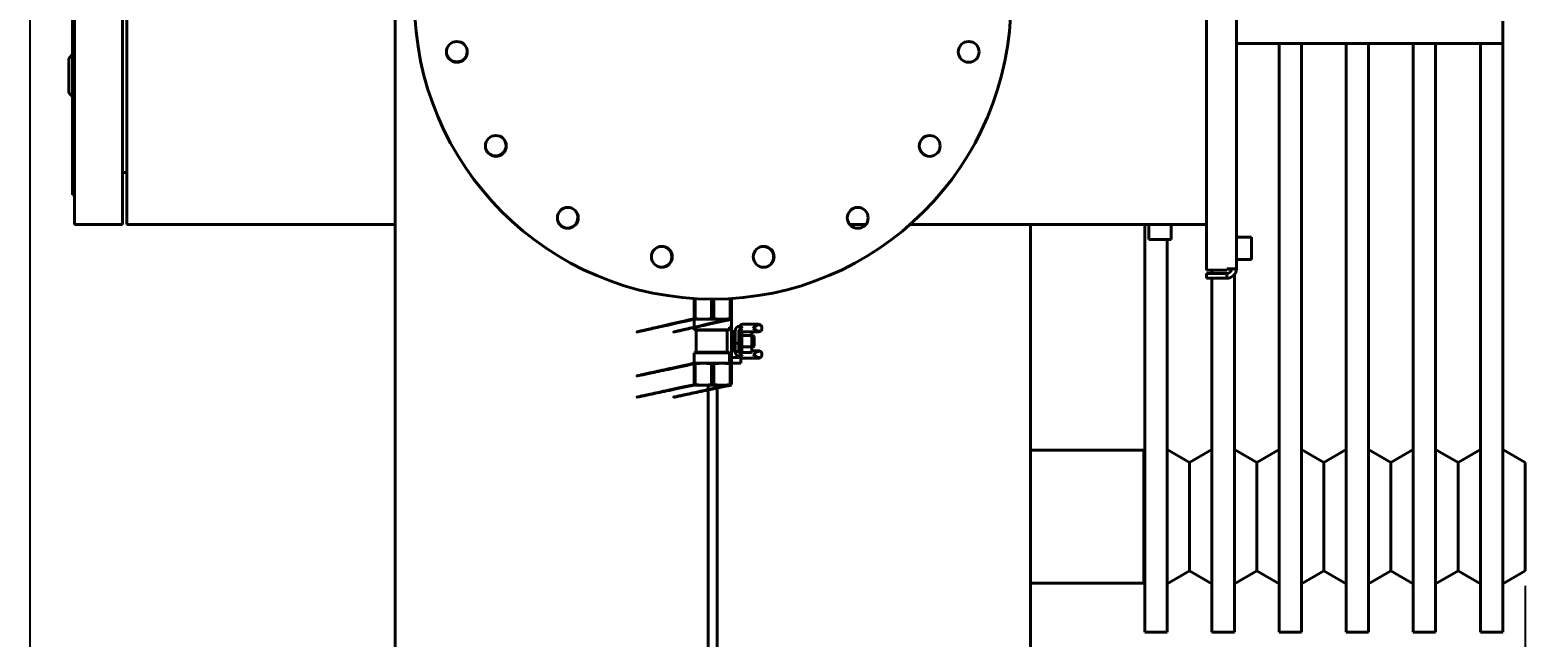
# Model space of a CAD drawing. Header units: millimetres. Extents: x 0 to 4756, y 0 to 3364.
# Drawn here: x 2897 to 3900, y 542 to 949 of the extents above; entities that cross this region are included whole.
import ezdxf

# ---------------------------------------------------------------- set-up
doc = ezdxf.new("R2010")
doc.units = ezdxf.units.MM
doc.header["$LTSCALE"] = 4
doc.layers.add('가시적인 것(ISO)', color=3, linetype='Continuous', lineweight=40)
doc.layers.add('치수(ISO)', color=2, linetype='Continuous', lineweight=25)
doc.styles.add('치수 텍스트_PSTEK_POSCO', font='isocp.shx')
doc.dimstyles.new('치수_PSTEK_POSCO', dxfattribs={"dimscale": 4, "dimtxt": 5, "dimasz": 2.5, "dimexe": 2, "dimexo": 2.5, "dimgap": 1, "dimtad": 1, "dimrnd": 1e-08, "dimdsep": 46, "dimtxsty": '치수 텍스트_PSTEK_POSCO', "dimcen": 0.09, "dimdle": 10, "dimclrd": 7, "dimclre": 7, "dimclrt": 2, "dimadec": 1, "dimazin": 2, "dimtfac": 1, "dimtmove": 0, "dimatfit": 3, "dimfxl": 0, "dimtolj": 1, "dimlwd": -1, "dimlwe": -1, "dimarcsym": 0})

# ---------------------------------------------------------------- blocks, each defined once
blk = doc.blocks.new('*D33')
at = {"layer": 'Defpoints', "color": 0}
for p in [(2897.3, 1159.4), (3120.3, 417.8), (3120.3, 324.1)]:
    blk.add_point(p, dxfattribs=at)
at = {"layer": '치수(ISO)', "color": 7}
for p, q in [((2897.3, 1149.4), (2897.3, 316.1)), ((3120.3, 407.8), (3120.3, 316.1)), ((2907.3, 324.1), (3110.3, 324.1))]:
    blk.add_line(p, q, dxfattribs=at)
for points in [[(2907.3, 325.8), (2907.3, 322.4), (2897.3, 324.1)], [(3110.3, 325.8), (3110.3, 322.4), (3120.3, 324.1)]]:
    blk.add_solid(points, dxfattribs=at)
at = {"layer": '치수(ISO)', "color": 2, "insert": (2990.1, 338.1), "char_height": 20, "attachment_point": 4, "style": '치수 텍스트_PSTEK_POSCO'}
blk.add_mtext('\\A1;223', dxfattribs=at)
blk = doc.blocks.new('*D34')
at = {"layer": 'Defpoints', "color": 0}
for p in [(3900.1, 586.5), (3590.3, 417.8), (3900.1, 324.1)]:
    blk.add_point(p, dxfattribs=at)
at = {"layer": '치수(ISO)', "color": 7}
for p, q in [((3900.1, 576.5), (3900.1, 316.1)), ((3590.3, 407.8), (3590.3, 316.1)), ((3600.3, 324.1), (3890.1, 324.1))]:
    blk.add_line(p, q, dxfattribs=at)
for points in [[(3600.3, 325.8), (3600.3, 322.4), (3590.3, 324.1)], [(3890.1, 325.8), (3890.1, 322.4), (3900.1, 324.1)]]:
    blk.add_solid(points, dxfattribs=at)
at = {"layer": '치수(ISO)', "color": 2, "insert": (3717.1, 338.1), "char_height": 20, "attachment_point": 4, "style": '치수 텍스트_PSTEK_POSCO'}
blk.add_mtext('\\A1;309.8', dxfattribs=at)

msp = doc.modelspace()

# ---------------------------------------------------------------- linework, layer by layer
at = {"layer": '가시적인 것(ISO)'}
for p, q in [((2927.2689, 818.8208), (2927.2689, 1488.8208)), ((2959.2689, 1488.8208), (2959.2689, 818.8208)), ((2962.2689, 818.8208), (2962.2689, 1488.8208)), ((3686.4689, 788.2836), (3686.4689, 1149.3581)), ((3706.4689, 1148.4208), (3706.4689, 789.2208)), ((3142.2689, 523.8208), (3142.2689, 962.8208)), ((2925.7589, 948.8208), (2925.7589, 953.8208)), ((2925.7689, 958.8208), (2925.7689, 932.8208)), ((3885.0689, 940.3208), (3885.0689, 955.3208)), ((2925.7589, 932.8108), (2925.7589, 948.8208)), ((2925.7689, 948.8208), (2925.7589, 948.8208)), ((2923.2689, 930.3208), (2925.7689, 932.8208)), ((2925.7689, 932.8208), (2925.7689, 904.8208)), ((2927.2689, 932.8208), (2925.7689, 932.8208)), ((3706.4689, 940.3208), (3885.0689, 940.3208)), ((3735.0689, 606.0935), (3735.0689, 940.3208)), ((3750.0689, 940.3208), (3750.0689, 606.0935)), ((3780.0689, 606.0935), (3780.0689, 940.3208)), ((3795.0689, 940.3208), (3795.0689, 606.0935)), ((3825.0689, 606.0935), (3825.0689, 940.3208)), ((3840.0689, 940.3208), (3840.0689, 606.0935)), ((3870.0689, 606.0935), (3870.0689, 940.3208)), ((3885.0689, 940.3208), (3885.0689, 606.0935)), ((2923.2689, 907.3208), (2923.2689, 930.3208)), ((2923.2689, 907.3208), (2925.7689, 904.8208)), ((2925.7589, 848.8208), (2925.7589, 904.8308)), ((2927.2689, 904.8208), (2925.7689, 904.8208)), ((2925.7689, 904.8208), (2925.7689, 838.8208)), ((2962.2689, 853.8208), (2959.2689, 853.8208)), ((2925.7589, 843.8208), (2925.7589, 848.8208)), ((2925.7689, 848.8208), (2925.7589, 848.8208)), ((2925.7689, 843.8208), (2925.7589, 843.8208)), ((2925.7689, 838.8208), (2927.2689, 838.8208)), ((2959.2689, 818.8208), (2927.2689, 818.8208)), ((3142.2689, 818.8208), (2962.2689, 818.8208)), ((3457.8616, 818.8208), (3447.1258, 818.8208)), ((3686.4689, 818.8208), (3487.5565, 818.8208)), ((3568.2689, 523.8208), (3568.2689, 818.8208)), ((3645.0689, 606.0935), (3645.0689, 818.8208)), ((3647.7689, 818.8208), (3647.7689, 808.8208)), ((3662.7689, 818.8208), (3662.7689, 808.8208)), ((3647.7689, 808.8208), (3662.7689, 808.8208)), ((3660.0689, 808.8208), (3660.0689, 606.0935)), ((3706.4689, 810.3208), (3716.4689, 810.3208)), ((3716.4689, 795.3208), (3716.4689, 810.3208)), ((3706.4689, 795.3208), (3716.4689, 795.3208)), ((3700.0689, 788.2836), (3686.4689, 788.2836)), ((3700.0689, 786.0208), (3686.4689, 786.0208)), ((3686.4689, 786.0208), (3686.4689, 782.8208)), ((3686.4689, 782.8208), (3700.0689, 782.8208)), ((3690.0689, 786.0208), (3690.0689, 788.2836)), ((3690.0689, 606.0935), (3690.0689, 782.8208)), ((3700.0689, 789.2208), (3706.4689, 789.2208)), ((3700.0689, 789.2208), (3700.0689, 788.2836)), ((3700.0689, 786.0208), (3700.0689, 782.8208)), ((3700.2689, 789.2208), (3700.2689, 788.8208)), ((3700.2689, 788.8208), (3703.2689, 788.8208)), ((3703.2689, 788.8208), (3703.2689, 789.2208)), ((3705.0689, 785.2258), (3705.0689, 606.0935)), ((3342.7689, 755.6727), (3342.7689, 769.2118)), ((3343.5588, 769.1639), (3343.5588, 755.6727)), ((3354.479, 755.6727), (3354.479, 768.8224)), ((3356.0588, 768.8224), (3356.0588, 755.6727)), ((3366.979, 755.6727), (3366.979, 769.1639)), ((3367.7689, 769.2118), (3367.7689, 755.6727)), ((3343.5588, 755.6727), (3342.7689, 755.6727)), ((3349.0189, 755.2708), (3342.7689, 755.2708)), ((3342.7689, 755.2708), (3342.7689, 748.2308)), ((3361.5189, 755.2708), (3349.0189, 755.2708)), ((3356.0588, 755.6727), (3354.479, 755.6727)), ((3367.7689, 755.2708), (3361.5189, 755.2708)), ((3367.7689, 755.6727), (3366.979, 755.6727)), ((3367.7689, 755.2708), (3367.7689, 749.8958)), ((3366.4317, 748.2308), (3342.7689, 748.2308)), ((3344.0189, 747.8958), (3342.7689, 748.2308)), ((3365.0117, 747.8958), (3344.0189, 747.8958)), ((3344.0189, 747.8958), (3344.0189, 733.1458)), ((3365.0117, 747.8958), (3365.0117, 733.1458)), ((3367.7689, 749.8958), (3366.4317, 749.8958)), ((3366.4317, 749.8958), (3366.4317, 748.2308)), ((3367.7689, 749.8958), (3367.7689, 743.5736)), ((3367.7689, 746.9208), (3367.8689, 747.0208)), ((3367.7689, 743.5736), (3367.7689, 737.4681)), ((3367.8689, 747.0208), (3367.8689, 734.0208)), ((3367.8689, 747.0208), (3368.8689, 747.0208)), ((3368.8689, 747.0208), (3368.8689, 734.0208)), ((3368.9689, 746.9208), (3368.8689, 747.0208)), ((3368.9689, 746.9208), (3369.0689, 747.0208)), ((3368.9689, 746.9208), (3368.9689, 734.1208)), ((3369.0689, 747.0208), (3369.0689, 734.0208)), ((3369.0689, 747.0208), (3370.0689, 747.0208)), ((3370.0689, 747.0208), (3370.0689, 734.0208)), ((3370.1689, 746.9208), (3370.0689, 747.0208)), ((3370.1689, 741.6458), (3370.1689, 747.3958)), ((3372.6689, 741.6458), (3372.6689, 747.3958)), ((3372.6794, 747.5208), (3373.8364, 747.5208)), ((3373.4189, 750.6458), (3373.6689, 750.6458)), ((3373.6689, 748.1458), (3373.4189, 748.1458)), ((3373.6689, 750.6458), (3373.6689, 748.1458)), ((3374.6689, 746.9211), (3374.6689, 733.5208)), ((3385.7689, 751.8958), (3374.9189, 751.8958)), ((3385.7689, 746.8958), (3374.9189, 746.8958)), ((3374.9383, 744.2736), (3381.1994, 744.2736)), ((3381.4689, 746.8958), (3381.4689, 746.15)), ((3381.4689, 746.15), (3381.4689, 740.5208)), ((3381.4689, 744.5208), (3382.3019, 744.5208)), ((3382.3019, 744.5208), (3382.3019, 736.5208)), ((3383.0689, 743.7538), (3382.3019, 744.5208)), ((3383.0689, 743.7538), (3383.0689, 737.2878)), ((3344.0189, 733.1458), (3342.7689, 732.8109)), ((3366.4317, 732.8109), (3342.7689, 732.8109)), ((3342.7689, 732.8109), (3342.7689, 725.7708)), ((3365.0117, 733.1458), (3344.0189, 733.1458)), ((3366.4317, 732.8109), (3366.4317, 725.7708)), ((3367.7689, 737.4681), (3367.7689, 725.4473)), ((3367.7689, 734.1208), (3367.8689, 734.0208)), ((3367.8689, 734.0208), (3368.8689, 734.0208)), ((3368.9689, 734.1208), (3368.8689, 734.0208)), ((3368.9689, 734.1208), (3369.0689, 734.0208)), ((3369.0689, 734.0208), (3370.0689, 734.0208)), ((3370.1689, 734.1208), (3370.0689, 734.0208)), ((3370.1689, 739.1458), (3370.1689, 741.6458)), ((3370.1689, 733.6458), (3370.1689, 739.1458)), ((3370.1689, 739.1458), (3372.6689, 739.1458)), ((3370.1689, 733.6458), (3372.6689, 733.6458)), ((3372.6689, 739.1458), (3372.6689, 741.6458)), ((3372.6689, 733.6458), (3372.6689, 739.1458)), ((3372.6689, 733.6458), (3372.6689, 733.5208)), ((3372.6689, 733.5208), (3374.6689, 733.5208)), ((3373.4189, 732.8958), (3373.6689, 732.8958)), ((3373.6689, 730.3958), (3373.6689, 732.8958)), ((3374.6689, 734.0208), (3374.9383, 733.0153)), ((3374.9383, 736.768), (3381.1994, 736.768)), ((3374.9383, 733.0153), (3381.1994, 733.0153)), ((3381.4689, 734.0208), (3381.1994, 733.0153)), ((3381.4689, 740.5208), (3381.4689, 734.8917)), ((3381.4689, 736.5208), (3382.3019, 736.5208)), ((3381.4689, 734.8917), (3381.4689, 734.0208)), ((3385.7689, 734.1458), (3381.4689, 734.1458)), ((3383.0689, 737.2878), (3382.3019, 736.5208)), ((3349.0189, 725.7708), (3342.7689, 725.7708)), ((3343.5588, 725.3689), (3342.7689, 725.3689)), ((3342.7689, 725.3689), (3342.7689, 711.4227)), ((3343.5588, 711.4227), (3343.5588, 725.3689)), ((3361.5189, 725.7708), (3349.0189, 725.7708)), ((3354.479, 725.3689), (3354.479, 711.4227)), ((3356.0588, 725.3689), (3354.479, 725.3689)), ((3356.0588, 711.4227), (3356.0588, 725.3689)), ((3366.4317, 725.7708), (3361.5189, 725.7708)), ((3366.979, 725.3689), (3366.979, 711.4227)), ((3367.7689, 725.3689), (3366.979, 725.3689)), ((3374.0189, 729.5208), (3367.7689, 729.5208)), ((3374.0189, 725.7708), (3367.7689, 725.7708)), ((3367.7689, 711.4227), (3367.7689, 725.3689)), ((3373.6689, 730.3958), (3373.4189, 730.3958)), ((3374.0189, 729.5208), (3374.0189, 725.7708)), ((3385.7689, 729.1458), (3374.9189, 729.1458)), ((3343.5588, 711.4227), (3342.7689, 711.4227)), ((3349.0189, 711.0208), (3342.7689, 711.0208)), ((3361.5189, 711.0208), (3349.0189, 711.0208)), ((3352.2689, 523.8208), (3352.2689, 711.0208)), ((3356.0588, 711.4227), (3354.479, 711.4227)), ((3358.2689, 711.0208), (3358.2689, 523.8208)), ((3367.7689, 711.0208), (3361.5189, 711.0208)), ((3367.7689, 711.4227), (3366.979, 711.4227)), ((3644.2895, 667.3708), (3568.2689, 667.3708)), ((3644.2895, 667.3708), (3645.0689, 667.8208)), ((3644.2895, 578.2708), (3644.2895, 667.3708)), ((3675.0689, 659.1606), (3660.0689, 667.8208)), ((3675.0689, 659.1606), (3690.0689, 667.8208)), ((3720.0689, 659.1606), (3705.0689, 667.8208)), ((3720.0689, 659.1606), (3735.0689, 667.8208)), ((3765.0689, 659.1606), (3750.0689, 667.8208)), ((3765.0689, 659.1606), (3780.0689, 667.8208)), ((3810.0689, 659.1606), (3795.0689, 667.8208)), ((3810.0689, 659.1606), (3825.0689, 667.8208)), ((3855.0689, 659.1606), (3840.0689, 667.8208)), ((3855.0689, 659.1606), (3870.0689, 667.8208)), ((3900.0689, 659.1606), (3885.0689, 667.8208)), ((3675.0689, 586.4811), (3675.0689, 659.1606)), ((3720.0689, 586.4811), (3720.0689, 659.1606)), ((3765.0689, 586.4811), (3765.0689, 659.1606)), ((3810.0689, 586.4811), (3810.0689, 659.1606)), ((3855.0689, 586.4811), (3855.0689, 659.1606)), ((3900.0689, 586.4811), (3900.0689, 659.1606)), ((3645.0689, 606.0935), (3645.0689, 582.2506)), ((3660.0689, 582.2506), (3660.0689, 606.0935)), ((3690.0689, 606.0935), (3690.0689, 582.2506)), ((3705.0689, 582.2506), (3705.0689, 606.0935)), ((3735.0689, 606.0935), (3735.0689, 582.2506)), ((3750.0689, 582.2506), (3750.0689, 606.0935)), ((3780.0689, 606.0935), (3780.0689, 582.2506)), ((3795.0689, 582.2506), (3795.0689, 606.0935)), ((3825.0689, 606.0935), (3825.0689, 582.2506)), ((3840.0689, 582.2506), (3840.0689, 606.0935)), ((3870.0689, 606.0935), (3870.0689, 582.2506)), ((3885.0689, 582.2506), (3885.0689, 606.0935)), ((3645.0689, 549.9491), (3645.0689, 582.2506)), ((3675.0689, 586.4811), (3660.0689, 577.8208)), ((3660.0689, 582.2506), (3660.0689, 549.9491)), ((3675.0689, 586.4811), (3690.0689, 577.8208)), ((3690.0689, 549.9491), (3690.0689, 582.2506)), ((3720.0689, 586.4811), (3705.0689, 577.8208)), ((3705.0689, 582.2506), (3705.0689, 549.9491)), ((3720.0689, 586.4811), (3735.0689, 577.8208)), ((3735.0689, 549.9491), (3735.0689, 582.2506)), ((3765.0689, 586.4811), (3750.0689, 577.8208)), ((3750.0689, 582.2506), (3750.0689, 549.9491)), ((3765.0689, 586.4811), (3780.0689, 577.8208)), ((3780.0689, 549.9491), (3780.0689, 582.2506)), ((3810.0689, 586.4811), (3795.0689, 577.8208)), ((3795.0689, 582.2506), (3795.0689, 549.9491)), ((3810.0689, 586.4811), (3825.0689, 577.8208)), ((3825.0689, 549.9491), (3825.0689, 582.2506)), ((3855.0689, 586.4811), (3840.0689, 577.8208)), ((3840.0689, 582.2506), (3840.0689, 549.9491)), ((3855.0689, 586.4811), (3870.0689, 577.8208)), ((3870.0689, 549.9491), (3870.0689, 582.2506)), ((3900.0689, 586.4811), (3885.0689, 577.8208)), ((3885.0689, 582.2506), (3885.0689, 549.9491)), ((3644.2895, 578.2708), (3568.2689, 578.2708)), ((3644.2895, 578.2708), (3645.0689, 577.8208)), ((3645.0689, 549.9491), (3645.0689, 545.3208)), ((3660.0689, 545.3208), (3645.0689, 545.3208)), ((3660.0689, 545.3208), (3660.0689, 549.9491)), ((3690.0689, 549.9491), (3690.0689, 545.3208)), ((3705.0689, 545.3208), (3690.0689, 545.3208)), ((3705.0689, 545.3208), (3705.0689, 549.9491)), ((3735.0689, 549.9491), (3735.0689, 545.3208)), ((3750.0689, 545.3208), (3735.0689, 545.3208)), ((3750.0689, 545.3208), (3750.0689, 549.9491)), ((3780.0689, 549.9491), (3780.0689, 545.3208)), ((3795.0689, 545.3208), (3780.0689, 545.3208)), ((3795.0689, 545.3208), (3795.0689, 549.9491)), ((3825.0689, 549.9491), (3825.0689, 545.3208)), ((3840.0689, 545.3208), (3825.0689, 545.3208)), ((3840.0689, 545.3208), (3840.0689, 549.9491)), ((3870.0689, 549.9491), (3870.0689, 545.3208)), ((3885.0689, 545.3208), (3870.0689, 545.3208)), ((3885.0689, 545.3208), (3885.0689, 549.9491))]:
    msp.add_line(p, q, dxfattribs=at)
for centre, radius in [((3355.2689, 968.8208), 200), ((3183.6315, 934.68), 7), ((3526.9063, 934.68), 7), ((3209.7617, 871.596), 7), ((3500.7761, 871.596), 7), ((3258.0441, 823.3136), 7), ((3452.4937, 823.3136), 7), ((3321.1281, 797.1834), 7), ((3389.4097, 797.1834), 7)]:
    msp.add_circle(centre, radius, dxfattribs=at)
for centre, radius, start, end in [((3183.5679, 935.0013), 7, 192.5368725, 9.8558983), ((3209.58, 871.8685), 7, 215.0368725, 32.3558983), ((3257.7719, 823.4958), 7, 237.5368725, 54.8558983), ((3452.2212, 823.1319), 7, 305.0368725, 321.9845633), ((3320.8069, 797.2476), 7, 260.0368725, 77.3558983), ((3389.0884, 797.1198), 7, 282.5368725, 99.8558983), ((3700.0689, 789.2208), 6.4, 270, 0), ((3700.0689, 789.2208), 3.2, 270, 352.8192442), ((3373.4189, 747.3958), 3.25, 90, 180), ((3373.4189, 747.3958), 0.75, 90, 180), ((3374.9189, 750.6458), 1.25, 155.5301995, 180), ((3374.9189, 748.1458), 1.25, 180, 204.4698005), ((3385.7689, 749.3958), 2.5, 72.7191183, 90), ((3385.7689, 749.3958), 2.5, 270, 287.2808817), ((3373.4189, 733.6458), 3.25, 180, 270), ((3373.4189, 733.6458), 0.75, 189.5940682, 270), ((3374.9189, 732.8958), 1.25, 155.5301995, 180), ((3385.7689, 731.6458), 2.5, 72.7191183, 90), ((3374.9189, 730.3958), 1.25, 180, 204.4698005), ((3385.7689, 731.6458), 2.5, 270, 287.2808817)]:
    msp.add_arc(centre, radius, start, end, dxfattribs=at)
for points, weights in [([(3342.7689, 755.6727), (3267.0836, 738.322), (3342.7689, 755.2708)], [3.1615018951, 3.35119200881, 3.35119200881]), ([(3367.7689, 755.6727), (3291.5175, 738.322), (3367.7689, 755.2708)], [3.1615018951, 3.35119200881, 3.35119200881]), ([(3343.5588, 755.6727), (3346.4434, 755.2708), (3349.0189, 755.2708)], [3.1615018951, 3.35119200881, 3.35119200881]), ([(3349.0189, 755.2708), (3351.5944, 755.2708), (3354.479, 755.6727)], [3.35119200881, 3.35119200881, 3.1615018951]), ([(3356.0588, 755.6727), (3358.9434, 755.2708), (3361.5189, 755.2708)], [3.1615018951, 3.35119200881, 3.35119200881]), ([(3361.5189, 755.2708), (3364.0944, 755.2708), (3366.979, 755.6727)], [3.35119200881, 3.35119200881, 3.1615018951]), ([(3366.4317, 748.2308), (3365.6843, 748.0519), (3365.0117, 747.8958)], [1.54875323713, 1.60796675989, 1.66347569913]), ([(3374.6689, 746.15), (3374.6689, 746.5261), (3374.7162, 746.9124)], [3.23923048458, 3.23923048458, 3.19585427191]), ([(3374.9383, 744.2736), (3374.6689, 745.2791), (3374.6689, 746.15)], [3.00666419939, 3.23923048458, 3.23923048458]), ([(3374.6689, 740.5208), (3374.6689, 742.2625), (3374.9383, 744.2736)], [3.23923048458, 3.23923048458, 3.00666419939]), ([(3381.1994, 744.2736), (3381.4689, 745.2791), (3381.4689, 746.15)], [3.00666419939, 3.23923048458, 3.23923048458]), ([(3381.1994, 744.2736), (3381.4689, 742.2625), (3381.4689, 740.5208)], [3.00666419939, 3.23923048458, 3.23923048458]), ([(3381.4689, 746.15), (3381.4689, 746.5181), (3381.4236, 746.8958)], [3.23923048458, 3.23923048458, 3.19766967425]), ([(3365.0117, 733.1458), (3365.6843, 732.9897), (3366.4317, 732.8109)], [2.92374788969, 2.82618461056, 2.7221101042]), ([(3374.9383, 736.768), (3374.6689, 738.7791), (3374.6689, 740.5208)], [3.00666419939, 3.23923048458, 3.23923048458]), ([(3374.6689, 734.8917), (3374.6689, 735.7625), (3374.9383, 736.768)], [3.23923048458, 3.23923048458, 3.00666419939]), ([(3374.9383, 733.0153), (3374.6689, 734.0208), (3374.6689, 734.8917)], [3.00666419939, 3.23923048458, 3.23923048458]), ([(3381.4689, 740.5208), (3381.4689, 738.7791), (3381.1994, 736.768)], [3.23923048458, 3.23923048458, 3.00666419939]), ([(3381.1994, 736.768), (3381.4689, 735.7625), (3381.4689, 734.8917)], [3.00666419939, 3.23923048458, 3.23923048458]), ([(3381.4689, 734.8917), (3381.4689, 734.0208), (3381.1994, 733.0153)], [3.23923048458, 3.23923048458, 3.00666419939]), ([(3342.7689, 725.3689), (3267.0836, 709.1866), (3342.7689, 725.7708)], [3.1615018951, 3.35119200881, 3.35119200881]), ([(3343.5588, 725.3689), (3346.4434, 725.7708), (3349.0189, 725.7708)], [3.1615018951, 3.35119200881, 3.35119200881]), ([(3349.0189, 725.7708), (3351.5944, 725.7708), (3354.479, 725.3689)], [3.35119200881, 3.35119200881, 3.1615018951]), ([(3356.0588, 725.3689), (3358.9434, 725.7708), (3361.5189, 725.7708)], [3.1615018951, 3.35119200881, 3.35119200881]), ([(3361.5189, 725.7708), (3364.0944, 725.7708), (3366.979, 725.3689)], [3.35119200881, 3.35119200881, 3.1615018951]), ([(3367.7689, 725.3689), (3367.7689, 725.4103), (3367.7689, 725.4473)], [3.1615018951, 3.18006367675, 3.19680912896]), ([(3342.7689, 711.4227), (3267.0836, 695.0739), (3342.7689, 711.0208)], [3.1615018951, 3.35119200881, 3.35119200881]), ([(3367.7689, 711.4227), (3291.5175, 695.0739), (3367.7689, 711.0208)], [6.55907645111, 6.95262103817, 6.95262103817]), ([(3349.0189, 711.0208), (3346.4434, 711.0208), (3343.5588, 711.4227)], [3.35119200881, 3.35119200881, 3.1615018951]), ([(3354.479, 711.4227), (3351.5944, 711.0208), (3349.0189, 711.0208)], [3.1615018951, 3.35119200881, 3.35119200881]), ([(3361.5189, 711.0208), (3358.9434, 711.0208), (3356.0588, 711.4227)], [3.35119200881, 3.35119200881, 3.1615018951]), ([(3366.979, 711.4227), (3364.0944, 711.0208), (3361.5189, 711.0208)], [3.1615018951, 3.35119200881, 3.35119200881])]:
    msp.add_rational_spline(points, weights, degree=2, dxfattribs=at)
for points, knots in [([(3373.7812, 751.1636), (3373.8359, 751.2835), (3373.9065, 751.3873), (3374.1014, 751.6094), (3374.2555, 751.7204), (3374.5844, 751.8635), (3374.7588, 751.8958), (3374.9189, 751.8958)], [0.7316078635, 0.7316078635, 0.7316078635, 0.7316078635, 0.7814084884, 0.7814084884, 0.8645695069, 0.8645695069, 0.9477305254, 0.9477305254, 0.9477305254, 0.9477305254]), ([(3373.7812, 751.1636), (3373.8359, 751.0434), (3373.9065, 750.9144), (3374.1014, 750.5841), (3374.2555, 750.3495), (3374.5844, 749.8685), (3374.7588, 749.6222), (3374.9189, 749.3958)], [-0.2161226619, -0.2161226619, -0.2161226619, -0.2161226619, -0.166322037, -0.166322037, -0.0831610185, -0.0831610185, 0, 0, 0, 0]), ([(3373.7812, 747.6281), (3373.8359, 747.7483), (3373.9065, 747.8772), (3374.1014, 748.2075), (3374.2555, 748.4422), (3374.5844, 748.9231), (3374.7588, 749.1695), (3374.9189, 749.3958)], [0.7316078635, 0.7316078635, 0.7316078635, 0.7316078635, 0.7814084884, 0.7814084884, 0.8645695069, 0.8645695069, 0.9477305254, 0.9477305254, 0.9477305254, 0.9477305254]), ([(3373.7812, 747.6281), (3373.8359, 747.5081), (3373.9065, 747.4043), (3374.1014, 747.1823), (3374.2555, 747.0713), (3374.5844, 746.9281), (3374.7588, 746.8958), (3374.9189, 746.8958)], [-0.2161226619, -0.2161226619, -0.2161226619, -0.2161226619, -0.166322037, -0.166322037, -0.0831610185, -0.0831610185, 0, 0, 0, 0]), ([(3386.5115, 751.783), (3386.4451, 751.7622), (3386.3773, 751.7391), (3385.9972, 751.5993), (3385.6619, 751.4392), (3384.8837, 751.0303), (3384.3641, 750.7226), (3383.3046, 750.0649), (3382.7645, 749.7157), (3382.2689, 749.3958)], [1.4866647851, 1.4866647851, 1.4866647851, 1.4866647851, 1.5135711108, 1.5135711108, 1.6349228523, 1.6349228523, 1.8118873821, 1.8118873821, 1.9888519119, 1.9888519119, 1.9888519119, 1.9888519119]), ([(3386.5115, 747.0087), (3386.4451, 747.0294), (3386.3773, 747.0525), (3385.9972, 747.1923), (3385.6619, 747.3524), (3384.8837, 747.7613), (3384.3641, 748.069), (3383.3046, 748.7267), (3382.7645, 749.0759), (3382.2689, 749.3958)], [-0.5021871267, -0.5021871267, -0.5021871267, -0.5021871267, -0.475280801, -0.475280801, -0.3539290595, -0.3539290595, -0.1769645298, -0.1769645298, 0, 0, 0, 0]), ([(3386.5115, 751.783), (3386.5778, 751.7622), (3386.6426, 751.7391), (3386.9887, 751.5993), (3387.2311, 751.4392), (3387.6959, 751.0303), (3387.9179, 750.7226), (3388.2042, 750.0649), (3388.2689, 749.7157), (3388.2689, 749.3958)], [1.4868284926, 1.4868284926, 1.4868284926, 1.4868284926, 1.5137348183, 1.5137348183, 1.6350865598, 1.6350865598, 1.8120510896, 1.8120510896, 1.9890156193, 1.9890156193, 1.9890156193, 1.9890156193]), ([(3386.5115, 747.0087), (3386.6069, 747.0386), (3386.6993, 747.0734), (3387.0904, 747.2479), (3387.3438, 747.4352), (3387.7733, 747.8647), (3387.9654, 748.1565), (3388.213, 748.7738), (3388.2689, 749.0986), (3388.2689, 749.3958)], [-0.5018359826, -0.5018359826, -0.5018359826, -0.5018359826, -0.4628305991, -0.4628305991, -0.3288649482, -0.3288649482, -0.1644324741, -0.1644324741, 0, 0, 0, 0]), ([(3373.7812, 733.4136), (3373.8359, 733.2934), (3373.9065, 733.1644), (3374.1014, 732.8341), (3374.2555, 732.5995), (3374.5844, 732.1185), (3374.7588, 731.8722), (3374.9189, 731.6458)], [0.7316078635, 0.7316078635, 0.7316078635, 0.7316078635, 0.7814084884, 0.7814084884, 0.8645695069, 0.8645695069, 0.9477305254, 0.9477305254, 0.9477305254, 0.9477305254]), ([(3386.5115, 734.033), (3386.4158, 734.0031), (3386.3172, 733.9682), (3385.8695, 733.7937), (3385.4949, 733.6064), (3384.7072, 733.1769), (3384.2207, 732.8851), (3383.2319, 732.2679), (3382.7294, 731.9431), (3382.2689, 731.6458)], [1.4871796368, 1.4871796368, 1.4871796368, 1.4871796368, 1.5261850202, 1.5261850202, 1.6601506711, 1.6601506711, 1.8245831452, 1.8245831452, 1.9890156193, 1.9890156193, 1.9890156193, 1.9890156193]), ([(3386.5115, 734.033), (3386.5778, 734.0122), (3386.6426, 733.9891), (3386.9887, 733.8493), (3387.2311, 733.6892), (3387.6959, 733.2803), (3387.9179, 732.9726), (3388.2042, 732.3149), (3388.2689, 731.9657), (3388.2689, 731.6458)], [-0.5021871267, -0.5021871267, -0.5021871267, -0.5021871267, -0.475280801, -0.475280801, -0.3539290595, -0.3539290595, -0.1769645298, -0.1769645298, 0, 0, 0, 0]), ([(3373.7812, 729.8781), (3373.8359, 729.9983), (3373.9065, 730.1272), (3374.1014, 730.4575), (3374.2555, 730.6922), (3374.5844, 731.1731), (3374.7588, 731.4195), (3374.9189, 731.6458)], [-0.2161226619, -0.2161226619, -0.2161226619, -0.2161226619, -0.166322037, -0.166322037, -0.0831610185, -0.0831610185, 0, 0, 0, 0]), ([(3373.7812, 729.8781), (3373.8359, 729.7581), (3373.9065, 729.6543), (3374.1014, 729.4323), (3374.2555, 729.3213), (3374.5844, 729.1781), (3374.7588, 729.1458), (3374.9189, 729.1458)], [0.7316078635, 0.7316078635, 0.7316078635, 0.7316078635, 0.7814084884, 0.7814084884, 0.8645695069, 0.8645695069, 0.9477305254, 0.9477305254, 0.9477305254, 0.9477305254]), ([(3386.5115, 729.2587), (3386.4451, 729.2794), (3386.3773, 729.3025), (3385.9972, 729.4423), (3385.6619, 729.6024), (3384.8837, 730.0113), (3384.3641, 730.319), (3383.3046, 730.9767), (3382.7645, 731.3259), (3382.2689, 731.6458)], [-0.5021871267, -0.5021871267, -0.5021871267, -0.5021871267, -0.475280801, -0.475280801, -0.3539290595, -0.3539290595, -0.1769645298, -0.1769645298, 0, 0, 0, 0]), ([(3386.5115, 729.2587), (3386.5778, 729.2794), (3386.6426, 729.3025), (3386.9887, 729.4423), (3387.2311, 729.6024), (3387.6959, 730.0113), (3387.9179, 730.319), (3388.2042, 730.9767), (3388.2689, 731.3259), (3388.2689, 731.6458)], [1.4866828669, 1.4866828669, 1.4866828669, 1.4866828669, 1.5135891926, 1.5135891926, 1.6349409341, 1.6349409341, 1.8119054639, 1.8119054639, 1.9888699937, 1.9888699937, 1.9888699937, 1.9888699937])]:
    msp.add_open_spline(points, degree=3, knots=knots, dxfattribs=at)
for points in [[(3373.7812, 733.4136), (3373.7982, 733.4509), (3373.8167, 733.4866), (3373.8364, 733.5207)], [(3366.4317, 725.7708), (3366.8777, 725.6641), (3367.3234, 725.5562), (3367.7689, 725.4473)]]:
    msp.add_open_spline(points, degree=3, dxfattribs=at)

# ---------------------------------------------------------------- dimensions: what is measured, and where the dimension line sits
at = {"layer": '치수(ISO)', "color": 7}
for base, p1, p2, picture, middle in [((3120.2689, 324.0872), (2897.2689, 1159.4208), (3120.2689, 417.8208), '*D33', (3008.7689, 324.0872)), ((3900.0689, 324.0872), (3590.2689, 417.8208), (3900.0689, 586.4811), '*D34', (3745.1689, 324.0872))]:
    dim = msp.add_linear_dim(base=base, p1=p1, p2=p2, angle=180, dimstyle='치수_PSTEK_POSCO', override={"dimdec": 2, "dimtp": 0, "dimtm": 0, "dimtdec": 2, "dimtofl": 0, "dimatfit": 1}, dxfattribs=at)
    dim.commit()
    dim.dimension.update_dxf_attribs({"geometry": picture, "text_midpoint": middle, "dimtype": 160})

doc.saveas('drawing.dxf')
